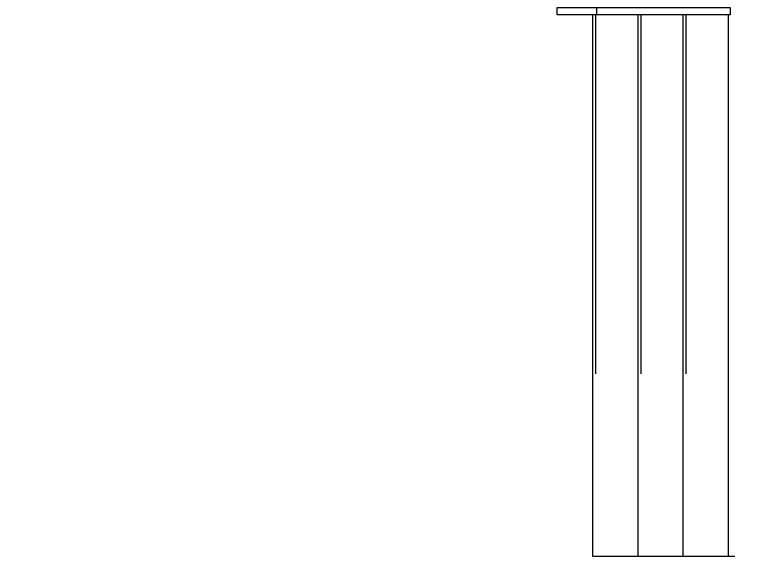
# Model space of a CAD drawing. Header units: millimetres. Extents: x -9358 to 257996, y -67499 to 9117.
# Drawn here: x 28000 to 32967, y -12538 to -8948 of the extents above; entities that cross this region are included whole.
import ezdxf
from ezdxf import colors
from ezdxf.entities.mleader import LeaderData, LeaderLine
from ezdxf.math import Vec2, Vec3

# ---------------------------------------------------------------- set-up
doc = ezdxf.new("R2010")
doc.units = ezdxf.units.MM
doc.header["$LTSCALE"] = 1000
doc.linetypes.add('Overhead', pattern=[3.96875, 2.38125, -1.5875])
for name, color, linetype, lineweight in [('A-FLR-PAT', 8, 'Continuous', 18), ('A-STP', 8, 'Continuous', 9), ('A-STP-1', 8, 'Overhead', 9), ('A-WAL-LOW-20', 8, 'Continuous', 18), ('A-WAL-PAT-1', 8, 'Continuous', 9)]:
    doc.layers.add(name, color=color, linetype=linetype, lineweight=lineweight)
doc.layers.add('DATANET', color=4, linetype='Continuous')
doc.styles.add('ELEC', font='romant.shx', dxfattribs={"width": 0.8, "oblique": 15, "height": 0.18})

# ---------------------------------------------------------------- blocks, each defined once
blk = doc.blocks.new('Walls 225 - Walls 6-1779063-01-Ground Floor Furniture Plan')
at = {"layer": 'A-WAL-PAT-1'}
h = blk.add_hatch(dxfattribs=at)
h.set_pattern_fill('FP_154', color=256, style=0, pattern_type=2)
h.set_pattern_definition([(270, (31410.4, -9450), (900, 6e-14), [700, -700]), (270, (31860.4, -8750), (1800, 1e-13), [700, -700]), (180, (31860.4, -8750), (-9e-14, -700), [])])
h.paths.add_polyline_path([(31600, -8800), (32750, -8800), (32750, -8750), (31600, -8750)], flags=0)
at = {"layer": 'A-WAL-LOW-20'}
for p, q in [((31600, -8750), (32750, -8750)), ((31600, -8800), (31600, -8750)), ((32750, -8750), (32750, -8800)), ((32750, -8800), (31600, -8800))]:
    blk.add_line(p, q, dxfattribs=at)
blk = doc.blocks.new('G')
at = {"layer": 'A-FLR-PAT'}
for p, q in [((32735, -8800), (32735, -12390)), ((32735, -12390), (32780, -12390))]:
    blk.add_line(p, q, dxfattribs=at)
at = {"layer": 'A-STP'}
for p, q in [((31835, -8800), (31835, -12390)), ((32135, -8800), (32135, -12390)), ((32435, -8800), (32435, -12390)), ((32735, -8800), (32735, -12390)), ((31835, -12390), (32135, -12390)), ((32135, -12390), (32435, -12390)), ((32435, -12390), (32735, -12390))]:
    blk.add_line(p, q, dxfattribs=at)
at = {"layer": 'A-STP-1'}
for p, q in [((31855, -8800), (31855, -12390)), ((32155, -8800), (32155, -12390)), ((32455, -8800), (32455, -12390))]:
    blk.add_line(p, q, dxfattribs=at)
at = {"layer": 'A-WAL-LOW-20'}
blk.add_blockref('Walls 225 - Walls 6-1779063-01-Ground Floor Furniture Plan', (0, 0), dxfattribs=at)

msp = doc.modelspace()

# ---------------------------------------------------------------- block references
msp.add_blockref('G', (0, -148.1))

# ---------------------------------------------------------------- next in the draw order: leaders
at = {"layer": 'DATANET', "color": 3}
ml = msp.add_multileader_mtext('Standard', dxfattribs=at)
ml.set_content('{\\C4;CABLE TRUNK (300X100X150mm) FOR DATA & AV}', color=2, style='ELEC')
ml.set_leader_properties(color=4)
ml.build(insert=Vec2(0, 0))
ml.multileader.update_dxf_attribs({"text_left_attachment_type": 6, "text_right_attachment_type": 6, "dogleg_length": 1703.1, "arrow_head_size": 151.4})
ctx = ml.context
ctx.base_point, ctx.char_height, ctx.arrow_head_size, ctx.landing_gap_size, ctx.plane_origin = Vec3(9708.1, -11725.1), 227.107, 151.4, 22.7, Vec3(-2939.1, -47993.5)
ctx.left_attachment, ctx.right_attachment = 6, 6
notes = []
notes.append((ctx, [(0, (1, 1, 0), (9530.6, -11725.1), (1, 0), 177.6, [(0, [(8512.9, -12236.1)], 0, [])])]))
ctx.mtext.insert, ctx.mtext.width, ctx.mtext.line_spacing_factor, ctx.mtext.flow_direction = Vec3(9730.9, -11422.3), 213786.42, 2, 5
for ctx, leaders in notes:
    for number, flags, end, landing, length, lines in leaders:
        leader = LeaderData()
        leader.index, (leader.has_last_leader_line, leader.has_dogleg_vector, leader.attachment_direction) = number, flags
        leader.last_leader_point, leader.dogleg_vector, leader.dogleg_length = Vec3(end), Vec3(landing), length
        for number, points, colour, breaks in lines:
            line = LeaderLine()
            line.index, line.vertices, line.color, line.breaks = number, Vec3.list(points), colors.encode_raw_color(colour), breaks
            leader.lines.append(line)
        ctx.leaders.append(leader)

doc.saveas('drawing.dxf')
